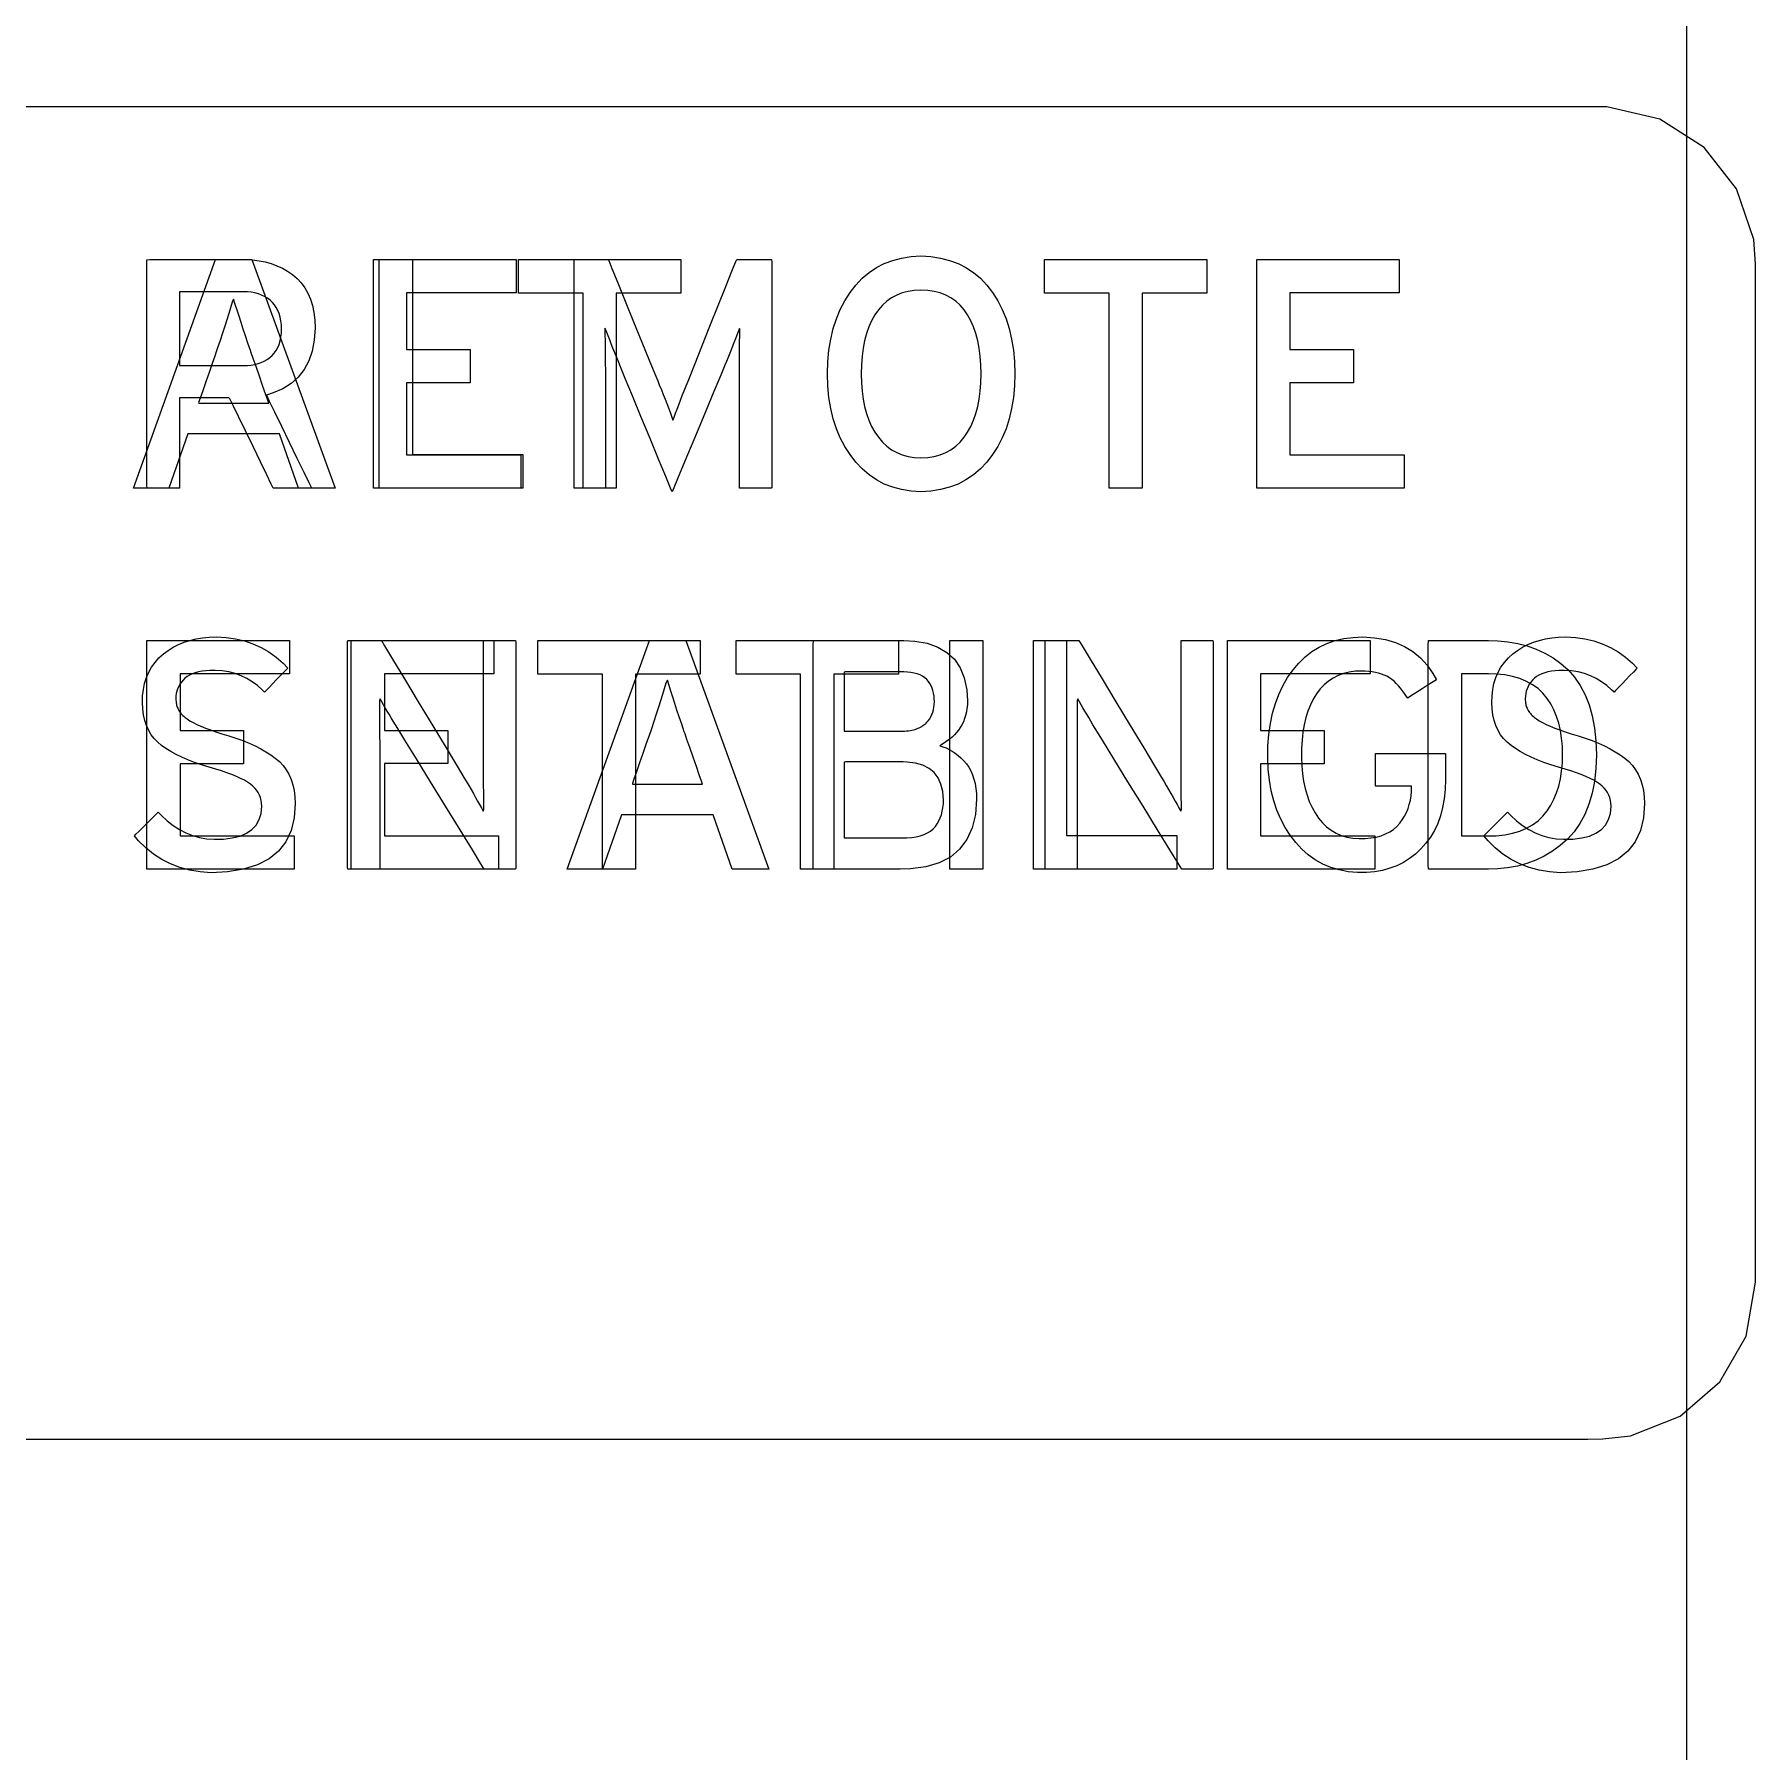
# Model space of a CAD drawing. Extents: x 1 to 47.7, y 0.2 to 35.
# Drawn here: x 20.733 to 21.612, y 5.728 to 6.604 of the extents above; entities that cross this region are included whole.
import ezdxf

# ---------------------------------------------------------------- set-up
doc = ezdxf.new("R2010")
doc.units = 0
doc.header["$MEASUREMENT"] = 0
for name, color, linetype in [('4_1__5U__UP_TO_TWO_IO_BOAR', 7, 'CONTINUOUS'), ('4_2__5U__FRONT_PANEL_W_24_', 7, 'CONTINUOUS'), ('5_1___24__TARGET_LEDS___12', 7, 'CONTINUOUS')]:
    doc.layers.add(name, color=color, linetype=linetype)

msp = doc.modelspace()

# ---------------------------------------------------------------- linework, layer by layer
at = {"layer": '4_1__5U__UP_TO_TWO_IO_BOAR'}
msp.add_lwpolyline([(21.57681, 6.62359), (21.57681, 6.52361), (21.57681, 6.42604), (21.57681, 6.33095), (21.57681, 6.2384), (21.57681, 6.14847), (21.57681, 6.06123), (21.57681, 5.97673), (21.57681, 5.89506), (21.57681, 5.81628), (21.57681, 5.74045), (21.57681, 5.66766)], dxfattribs=at)
at = {"layer": '4_2__5U__FRONT_PANEL_W_24_'}
for points in [[(20.62868, 5.88728), (20.83177, 5.88728), (21.0406, 5.88728), (21.23506, 5.88728), (21.32062, 5.88728), (21.39505, 5.88728), (21.45584, 5.88728), (21.50046, 5.88728), (21.52641, 5.88728), (21.53418, 5.88731), (21.54824, 5.88891), (21.57359, 5.89886), (21.59384, 5.91639), (21.60726, 5.93977), (21.61212, 5.96728), (21.61212, 5.96728), (21.61212, 5.97177), (21.61212, 5.98458), (21.61212, 6.03104), (21.61212, 6.09849), (21.61212, 6.17878), (21.61212, 6.34518), (21.61212, 6.41497), (21.61212, 6.46493), (21.61212, 6.47992), (21.61212, 6.48689), (21.61119, 6.49945), (21.60246, 6.52539), (21.5859, 6.54648), (21.56325, 6.56098), (21.53623, 6.56716), (21.53004, 6.56727), (21.50989, 6.56727), (21.47034, 6.56727), (21.41392, 6.56727), (21.34314, 6.56727), (21.2605, 6.56727), (21.06973, 6.56727), (20.65658, 6.56727)], [(20.9065, 6.3726), (20.9065, 6.48922), (20.97929, 6.48922), (20.97929, 6.4723), (20.92341, 6.4723), (20.92341, 6.44331), (20.95586, 6.44331), (20.95586, 6.42641), (20.92341, 6.42641), (20.92341, 6.38951), (20.98173, 6.38951), (20.98173, 6.3726), (20.9065, 6.3726)], [(21.29898, 6.47214), (21.29898, 6.3726), (21.28207, 6.3726), (21.28207, 6.47214), (21.24912, 6.47214), (21.24912, 6.48922), (21.33198, 6.48922), (21.33198, 6.47214), (21.29898, 6.47214)], [(21.35743, 6.3726), (21.35743, 6.48922), (21.43022, 6.48922), (21.43022, 6.4723), (21.37434, 6.4723), (21.37434, 6.44331), (21.40679, 6.44331), (21.40679, 6.42641), (21.37434, 6.42641), (21.37434, 6.38951), (21.43266, 6.38951), (21.43266, 6.3726), (21.35743, 6.3726)], [(20.79086, 6.17815), (20.79086, 6.29477), (20.86365, 6.29477), (20.86365, 6.27786), (20.80777, 6.27786), (20.80777, 6.24886), (20.84022, 6.24886), (20.84022, 6.23196), (20.80777, 6.23196), (20.80777, 6.19507), (20.86609, 6.19507), (20.86609, 6.17815), (20.79086, 6.17815)], [(21.08968, 6.17815), (21.07992, 6.20584), (21.0332, 6.20584), (21.02352, 6.17815), (21.00537, 6.17815), (21.04736, 6.29477), (21.06592, 6.29477), (21.1084, 6.17815), (21.08968, 6.17815)], [(21.24341, 6.17815), (21.24341, 6.29477), (21.26033, 6.29477), (21.26033, 6.19523), (21.31668, 6.19523), (21.31668, 6.17815), (21.24341, 6.17815)], [(21.34254, 6.17815), (21.34254, 6.29477), (21.41532, 6.29477), (21.41532, 6.27786), (21.35945, 6.27786), (21.35945, 6.24886), (21.3919, 6.24886), (21.3919, 6.23196), (21.35945, 6.23196), (21.35945, 6.19507), (21.41777, 6.19507), (21.41777, 6.17815), (21.34254, 6.17815)]]:
    msp.add_lwpolyline(points, dxfattribs=at)
for points in [[(20.8767, 6.45435), (20.87627, 6.44816), (20.8752, 6.44256), (20.87348, 6.43755), (20.87113, 6.43312), (20.86813, 6.42928), (20.86449, 6.42603), (20.86021, 6.42336), (20.85529, 6.42128), (20.85194, 6.42001), (20.85336, 6.41707), (20.85606, 6.41151), (20.85959, 6.4042), (20.86354, 6.39605), (20.86746, 6.38794), (20.87094, 6.38076), (20.87354, 6.3754), (20.87482, 6.37274), (20.8745, 6.3726), (20.87286, 6.3726), (20.87028, 6.3726), (20.86712, 6.3726), (20.86374, 6.3726), (20.86051, 6.3726), (20.8578, 6.3726), (20.85596, 6.3726), (20.85535, 6.37261), (20.85437, 6.37462), (20.85205, 6.37941), (20.84881, 6.3861), (20.84505, 6.39386), (20.84119, 6.40181), (20.83766, 6.40909), (20.83487, 6.41485), (20.83323, 6.41823), (20.83277, 6.41876), (20.83105, 6.41876), (20.82796, 6.41876), (20.82399, 6.41876), (20.81961, 6.41876), (20.81529, 6.41876), (20.81151, 6.41876), (20.80875, 6.41876), (20.80748, 6.41876), (20.80745, 6.41759), (20.80745, 6.41348), (20.80745, 6.40722), (20.80745, 6.39967), (20.80745, 6.39169), (20.80745, 6.38414), (20.80745, 6.37788), (20.80745, 6.37376), (20.80743, 6.3726), (20.8066, 6.3726), (20.80481, 6.3726), (20.80235, 6.3726), (20.79955, 6.3726), (20.7967, 6.3726), (20.79412, 6.3726), (20.79211, 6.3726), (20.79099, 6.3726), (20.79086, 6.37394), (20.79086, 6.38247), (20.79086, 6.39702), (20.79086, 6.41542), (20.79086, 6.43551), (20.79086, 6.4551), (20.79086, 6.47202), (20.79086, 6.48411), (20.79086, 6.48918), (20.79239, 6.48922), (20.79705, 6.48922), (20.80393, 6.48922), (20.81212, 6.48922), (20.82068, 6.48922), (20.82869, 6.48922), (20.83524, 6.48922), (20.8394, 6.48922), (20.84136, 6.48921), (20.84481, 6.48904), (20.84813, 6.48864), (20.85131, 6.48802), (20.85436, 6.48718), (20.85727, 6.48612), (20.86004, 6.48483), (20.86269, 6.48332), (20.86519, 6.48159), (20.86756, 6.4796), (20.86967, 6.47735), (20.8715, 6.47484), (20.87306, 6.47207), (20.87434, 6.46904), (20.87535, 6.46575), (20.87607, 6.46221), (20.87653, 6.45841)], [(21.09334, 6.37255), (21.09334, 6.37477), (21.09334, 6.3807), (21.09334, 6.38924), (21.09334, 6.39931), (21.09334, 6.4098), (21.09334, 6.41963), (21.09334, 6.42769), (21.09334, 6.43289), (21.09334, 6.43491), (21.09334, 6.43776), (21.09336, 6.44047), (21.09338, 6.44304), (21.09341, 6.44547), (21.09345, 6.44776), (21.0935, 6.44991), (21.09356, 6.45192), (21.09362, 6.4538), (21.0934, 6.45409), (21.09277, 6.45245), (21.09209, 6.45067), (21.09134, 6.44877), (21.09054, 6.44673), (21.08969, 6.44456), (21.08877, 6.44226), (21.0878, 6.43983), (21.08677, 6.43727), (21.08596, 6.43531), (21.08382, 6.43019), (21.08035, 6.42189), (21.07605, 6.41159), (21.07139, 6.40045), (21.06687, 6.38963), (21.06297, 6.38029), (21.06017, 6.37362), (21.05898, 6.37076), (21.05819, 6.37261), (21.05574, 6.37854), (21.05208, 6.38738), (21.04771, 6.39797), (21.04309, 6.40914), (21.03872, 6.41973), (21.03506, 6.42857), (21.03261, 6.4345), (21.03172, 6.43668), (21.03069, 6.43927), (21.02971, 6.44173), (21.02879, 6.44406), (21.02792, 6.44626), (21.02711, 6.44832), (21.02635, 6.45026), (21.02564, 6.45206), (21.02498, 6.45374), (21.02459, 6.4542), (21.02466, 6.45235), (21.02472, 6.45037), (21.02477, 6.44825), (21.02481, 6.44599), (21.02485, 6.44359), (21.02487, 6.44105), (21.02489, 6.43837), (21.02489, 6.43555), (21.0249, 6.43355), (21.0249, 6.42913), (21.0249, 6.42161), (21.0249, 6.41208), (21.0249, 6.40164), (21.0249, 6.39139), (21.0249, 6.38241), (21.0249, 6.3758), (21.0249, 6.37266), (21.02454, 6.37255), (21.0232, 6.37255), (21.02112, 6.37255), (21.01858, 6.37255), (21.01587, 6.37255), (21.01327, 6.37255), (21.01106, 6.37255), (21.00953, 6.37255), (21.00896, 6.37255), (21.00896, 6.37674), (21.00896, 6.38796), (21.00896, 6.40411), (21.00896, 6.42315), (21.00896, 6.44299), (21.00896, 6.46156), (21.00896, 6.4768), (21.00896, 6.48663), (21.00899, 6.48922), (21.00988, 6.48922), (21.01175, 6.48922), (21.0143, 6.48922), (21.01721, 6.48922), (21.02016, 6.48922), (21.02286, 6.48922), (21.025, 6.48922), (21.02625, 6.48922), (21.02664, 6.48876), (21.02828, 6.48472), (21.03124, 6.47745), (21.03507, 6.46802), (21.03933, 6.45756), (21.04356, 6.44716), (21.04732, 6.43792), (21.05016, 6.43095), (21.05162, 6.42735), (21.05245, 6.42537), (21.05349, 6.42285), (21.05447, 6.42041), (21.05541, 6.41804), (21.0563, 6.41574), (21.05715, 6.41351), (21.05794, 6.41135), (21.05868, 6.40927), (21.05937, 6.40726), (21.06006, 6.40879), (21.06079, 6.41083), (21.06156, 6.41295), (21.06238, 6.41516), (21.06326, 6.41744), (21.06417, 6.4198), (21.06514, 6.42225), (21.06615, 6.42477), (21.0671, 6.42711), (21.06818, 6.42982), (21.07071, 6.43614), (21.07423, 6.44497), (21.07832, 6.4552), (21.08253, 6.46575), (21.08642, 6.4755), (21.08956, 6.48335), (21.09149, 6.4882), (21.09197, 6.48922), (21.09302, 6.48922), (21.09504, 6.48922), (21.09773, 6.48922), (21.10075, 6.48922), (21.10378, 6.48922), (21.10652, 6.48922), (21.10863, 6.48922), (21.1098, 6.48922), (21.10994, 6.48787), (21.10994, 6.47952), (21.10994, 6.46531), (21.10994, 6.4473), (21.10994, 6.42756), (21.10994, 6.40817), (21.10994, 6.39119), (21.10994, 6.3787), (21.10994, 6.37277), (21.10957, 6.37255), (21.10817, 6.37255), (21.106, 6.37255), (21.10336, 6.37255), (21.10054, 6.37255), (21.09783, 6.37255), (21.09553, 6.37255), (21.09393, 6.37255)], [(21.23396, 6.43095), (21.23375, 6.42474), (21.2332, 6.41883), (21.2323, 6.41323), (21.23105, 6.40792), (21.22947, 6.40291), (21.22753, 6.3982), (21.22526, 6.39379), (21.22263, 6.38968), (21.21965, 6.38584), (21.21636, 6.38238), (21.21282, 6.37937), (21.20901, 6.37681), (21.20494, 6.3747), (21.2006, 6.37303), (21.19601, 6.37182), (21.19115, 6.37105), (21.18604, 6.37073), (21.18096, 6.37105), (21.17615, 6.37182), (21.1716, 6.37303), (21.16732, 6.3747), (21.16331, 6.37681), (21.15956, 6.37937), (21.15608, 6.38238), (21.15286, 6.38584), (21.14988, 6.38968), (21.14719, 6.39379), (21.14486, 6.3982), (21.14288, 6.40291), (21.14125, 6.40792), (21.13997, 6.41323), (21.13905, 6.41883), (21.13848, 6.42474), (21.13827, 6.43095), (21.13848, 6.43716), (21.13905, 6.44308), (21.13997, 6.4487), (21.14125, 6.45403), (21.14288, 6.45907), (21.14486, 6.46382), (21.14719, 6.46827), (21.14988, 6.47244), (21.15286, 6.47627), (21.15608, 6.47968), (21.15956, 6.48264), (21.16331, 6.48516), (21.16732, 6.48723), (21.1716, 6.48886), (21.17615, 6.49005), (21.18096, 6.49079), (21.18604, 6.49109), (21.19115, 6.49079), (21.19601, 6.49005), (21.2006, 6.48886), (21.20494, 6.48723), (21.20901, 6.48516), (21.21282, 6.48264), (21.21636, 6.47968), (21.21965, 6.47627), (21.22263, 6.47244), (21.22526, 6.46827), (21.22753, 6.46382), (21.22947, 6.45907), (21.23105, 6.45403), (21.2323, 6.4487), (21.2332, 6.44308), (21.23375, 6.43716)], [(20.85963, 6.45386), (20.85952, 6.45602), (20.85928, 6.45804), (20.8589, 6.45994), (20.85838, 6.4617), (20.85772, 6.46332), (20.85693, 6.46482), (20.85599, 6.46618), (20.85492, 6.46741), (20.85371, 6.46854), (20.85238, 6.46955), (20.85095, 6.47042), (20.8494, 6.47116), (20.84775, 6.47176), (20.846, 6.47223), (20.84414, 6.47255), (20.84217, 6.47274), (20.84036, 6.47279), (20.83874, 6.47279), (20.83509, 6.47279), (20.83007, 6.47279), (20.82434, 6.47279), (20.81856, 6.47279), (20.8134, 6.47279), (20.80951, 6.47279), (20.80756, 6.47279), (20.80745, 6.47203), (20.80745, 6.46876), (20.80745, 6.4636), (20.80745, 6.45731), (20.80745, 6.45065), (20.80745, 6.44436), (20.80745, 6.4392), (20.80745, 6.43593), (20.80756, 6.43517), (20.80951, 6.43517), (20.8134, 6.43517), (20.81856, 6.43517), (20.82434, 6.43517), (20.83007, 6.43517), (20.83509, 6.43517), (20.83874, 6.43517), (20.84036, 6.43517), (20.84213, 6.43522), (20.84407, 6.43539), (20.84591, 6.4357), (20.84764, 6.43614), (20.84927, 6.43672), (20.8508, 6.43742), (20.85223, 6.43825), (20.85356, 6.43921), (20.85478, 6.4403), (20.85589, 6.44151), (20.85685, 6.44286), (20.85766, 6.44435), (20.85834, 6.44598), (20.85888, 6.44774), (20.85927, 6.44964), (20.85952, 6.45168)], [(21.21672, 6.43095), (21.21662, 6.43553), (21.21629, 6.43988), (21.21576, 6.44399), (21.21501, 6.44786), (21.21405, 6.45149), (21.21287, 6.45489), (21.21148, 6.45805), (21.20987, 6.46098), (21.20805, 6.46362), (21.20601, 6.46595), (21.20376, 6.46797), (21.20132, 6.46968), (21.19867, 6.47109), (21.19581, 6.4722), (21.19276, 6.473), (21.1895, 6.4735), (21.18604, 6.47369), (21.18264, 6.4735), (21.17945, 6.473), (21.17644, 6.4722), (21.17363, 6.47109), (21.17102, 6.46968), (21.1686, 6.46797), (21.16637, 6.46595), (21.16434, 6.46362), (21.1625, 6.46098), (21.16086, 6.45805), (21.15944, 6.45489), (21.15824, 6.45149), (21.15726, 6.44786), (21.15649, 6.44399), (21.15595, 6.43988), (21.15562, 6.43553), (21.15551, 6.43095), (21.15562, 6.42642), (21.15595, 6.42213), (21.15649, 6.41806), (21.15726, 6.41423), (21.15824, 6.41063), (21.15944, 6.40727), (21.16086, 6.40414), (21.1625, 6.40124), (21.16434, 6.39853), (21.16637, 6.3961), (21.1686, 6.39398), (21.17102, 6.3922), (21.17363, 6.39073), (21.17644, 6.38959), (21.17945, 6.38878), (21.18264, 6.38829), (21.18604, 6.38813), (21.1895, 6.38829), (21.19276, 6.38878), (21.19581, 6.38959), (21.19867, 6.39073), (21.20132, 6.3922), (21.20376, 6.39398), (21.20601, 6.3961), (21.20805, 6.39853), (21.20987, 6.40124), (21.21148, 6.40414), (21.21287, 6.40727), (21.21405, 6.41063), (21.21501, 6.41423), (21.21576, 6.41806), (21.21629, 6.42213), (21.21662, 6.42642)], [(20.96305, 6.17815), (20.9614, 6.18082), (20.95702, 6.18795), (20.95071, 6.19819), (20.9433, 6.21024), (20.93559, 6.22276), (20.92841, 6.23443), (20.92256, 6.24392), (20.91888, 6.24991), (20.9177, 6.25183), (20.91661, 6.25366), (20.91555, 6.25544), (20.91452, 6.25716), (20.91354, 6.25883), (20.91258, 6.26046), (20.91166, 6.26203), (20.91078, 6.26354), (20.90993, 6.26501), (20.90958, 6.26406), (20.90959, 6.26126), (20.90959, 6.25836), (20.90961, 6.25538), (20.90962, 6.2523), (20.90965, 6.24914), (20.90967, 6.24588), (20.9097, 6.24254), (20.90974, 6.2391), (20.90974, 6.23697), (20.90974, 6.23154), (20.90974, 6.22337), (20.90974, 6.21356), (20.90974, 6.2032), (20.90974, 6.19339), (20.90974, 6.18522), (20.90974, 6.17979), (20.90973, 6.17815), (20.90897, 6.17815), (20.90725, 6.17815), (20.90487, 6.17815), (20.90214, 6.17815), (20.89933, 6.17815), (20.89676, 6.17815), (20.89473, 6.17815), (20.89352, 6.17815), (20.89332, 6.17897), (20.89332, 6.18653), (20.89332, 6.20028), (20.89332, 6.21811), (20.89332, 6.2379), (20.89332, 6.25754), (20.89332, 6.27491), (20.89332, 6.28791), (20.89332, 6.2944), (20.89365, 6.29477), (20.89506, 6.29477), (20.8973, 6.29477), (20.90005, 6.29477), (20.90301, 6.29477), (20.90585, 6.29477), (20.90827, 6.29477), (20.90995, 6.29477), (20.91058, 6.29477), (20.91214, 6.29218), (20.91632, 6.28525), (20.92234, 6.27527), (20.92941, 6.26355), (20.93676, 6.25136), (20.94362, 6.24001), (20.94919, 6.23077), (20.9527, 6.22495), (20.95389, 6.22296), (20.95515, 6.2208), (20.95636, 6.21871), (20.95752, 6.21669), (20.95862, 6.21475), (20.95968, 6.21288), (20.96068, 6.21109), (20.96163, 6.20938), (20.96253, 6.20774), (20.96288, 6.20867), (20.96284, 6.21156), (20.96282, 6.21453), (20.96279, 6.21759), (20.96277, 6.22073), (20.96276, 6.22394), (20.96274, 6.22724), (20.96274, 6.23063), (20.96273, 6.23409), (20.96273, 6.23622), (20.96273, 6.24163), (20.96273, 6.24976), (20.96273, 6.25953), (20.96273, 6.26984), (20.96273, 6.27961), (20.96273, 6.28774), (20.96273, 6.29314), (20.96275, 6.29477), (20.96351, 6.29477), (20.96523, 6.29477), (20.9676, 6.29477), (20.97034, 6.29477), (20.97314, 6.29477), (20.97571, 6.29477), (20.97775, 6.29477), (20.97896, 6.29477), (20.97916, 6.29395), (20.97916, 6.2864), (20.97916, 6.27265), (20.97916, 6.25482), (20.97916, 6.23503), (20.97916, 6.21539), (20.97916, 6.19802), (20.97916, 6.18502), (20.97916, 6.17852), (20.97885, 6.17815), (20.97753, 6.17815), (20.97544, 6.17815), (20.97287, 6.17815), (20.97011, 6.17815), (20.96746, 6.17815), (20.9652, 6.17815), (20.96363, 6.17815)], [(21.21446, 6.21392), (21.21383, 6.20605), (21.21217, 6.19915), (21.20949, 6.19324), (21.20577, 6.1883), (21.20103, 6.18433), (21.19525, 6.18135), (21.18844, 6.17934), (21.18061, 6.17831), (21.17546, 6.17815), (21.1724, 6.17815), (21.16691, 6.17815), (21.15985, 6.17815), (21.15207, 6.17815), (21.14443, 6.17815), (21.13779, 6.17815), (21.13302, 6.17815), (21.13097, 6.17815), (21.13095, 6.18167), (21.13095, 6.1927), (21.13095, 6.20906), (21.13095, 6.22853), (21.13095, 6.24887), (21.13095, 6.26785), (21.13095, 6.28322), (21.13095, 6.29276), (21.13115, 6.29477), (21.13398, 6.29477), (21.13942, 6.29477), (21.1466, 6.29477), (21.15461, 6.29477), (21.16258, 6.29477), (21.16961, 6.29477), (21.1748, 6.29477), (21.17728, 6.29477), (21.18287, 6.2945), (21.18919, 6.29341), (21.19466, 6.29151), (21.19929, 6.28879), (21.20308, 6.28525), (21.20603, 6.28089), (21.20813, 6.27571), (21.20939, 6.26972), (21.20979, 6.26404), (21.20971, 6.26206), (21.20952, 6.26016), (21.20922, 6.25834), (21.20881, 6.2566), (21.2083, 6.25494), (21.20767, 6.25336), (21.20693, 6.25186), (21.20608, 6.25044), (21.20515, 6.24911), (21.20415, 6.24786), (21.20308, 6.24668), (21.20194, 6.24557), (21.20074, 6.24452), (21.19946, 6.24355), (21.19812, 6.24264), (21.19671, 6.2418), (21.19558, 6.24107), (21.19724, 6.24061), (21.19886, 6.24001), (21.20044, 6.23927), (21.20199, 6.23839), (21.20351, 6.23737), (21.20499, 6.23622), (21.20644, 6.23492), (21.20785, 6.23349), (21.2092, 6.23193), (21.2104, 6.2302), (21.21144, 6.22833), (21.21233, 6.22631), (21.21307, 6.22413), (21.21365, 6.22181), (21.21407, 6.21933), (21.21434, 6.2167)], [(21.53084, 6.23646), (21.53054, 6.22946), (21.5298, 6.22292), (21.52863, 6.21685), (21.52701, 6.21124), (21.52495, 6.20609), (21.52245, 6.20141), (21.5195, 6.19719), (21.51612, 6.19344), (21.51235, 6.19017), (21.50838, 6.1873), (21.50421, 6.18483), (21.49985, 6.18275), (21.49528, 6.18105), (21.49051, 6.17974), (21.48554, 6.17883), (21.48038, 6.1783), (21.47576, 6.17815), (21.47424, 6.17815), (21.47083, 6.17815), (21.46614, 6.17815), (21.46078, 6.17815), (21.45538, 6.17815), (21.45056, 6.17815), (21.44692, 6.17815), (21.4451, 6.17815), (21.44499, 6.18053), (21.44499, 6.19066), (21.44499, 6.20665), (21.44499, 6.22614), (21.44499, 6.24679), (21.44499, 6.26628), (21.44499, 6.28226), (21.44499, 6.2924), (21.4451, 6.29477), (21.44692, 6.29477), (21.45056, 6.29477), (21.45538, 6.29477), (21.46078, 6.29477), (21.46614, 6.29477), (21.47083, 6.29477), (21.47424, 6.29477), (21.47576, 6.29477), (21.48047, 6.29468), (21.48572, 6.2942), (21.49076, 6.29334), (21.49558, 6.29208), (21.50018, 6.29043), (21.50457, 6.28839), (21.50873, 6.28595), (21.51269, 6.28312), (21.5164, 6.27986), (21.51972, 6.2761), (21.5226, 6.27186), (21.52506, 6.26715), (21.52708, 6.26196), (21.52867, 6.2563), (21.52982, 6.25016), (21.53055, 6.24355)], [(21.06519, 6.2483), (21.06389, 6.25214), (21.06265, 6.25582), (21.06148, 6.25934), (21.06037, 6.26271), (21.05932, 6.26592), (21.05834, 6.26898), (21.05742, 6.27188), (21.05656, 6.27463), (21.05578, 6.27303), (21.05495, 6.27021), (21.05405, 6.26722), (21.05306, 6.26406), (21.05201, 6.26073), (21.05087, 6.25723), (21.04967, 6.25356), (21.04839, 6.24972), (21.04771, 6.24773), (21.04693, 6.24549), (21.04564, 6.24179), (21.04406, 6.23722), (21.04237, 6.23236), (21.04078, 6.22779), (21.0395, 6.22409), (21.03872, 6.22184), (21.03882, 6.22144), (21.04136, 6.22144), (21.04601, 6.22144), (21.052, 6.22144), (21.05853, 6.22144), (21.06483, 6.22144), (21.07011, 6.22144), (21.07358, 6.22144), (21.07453, 6.22148), (21.074, 6.22299), (21.07288, 6.2262), (21.07138, 6.23052), (21.06969, 6.23536), (21.06803, 6.24015), (21.06658, 6.24429), (21.06557, 6.2472)], [(21.19288, 6.26352), (21.19283, 6.26504), (21.19269, 6.2665), (21.19246, 6.2679), (21.19213, 6.26924), (21.19171, 6.27052), (21.19119, 6.27173), (21.19058, 6.27289), (21.18988, 6.27398), (21.18902, 6.27498), (21.18799, 6.27585), (21.18683, 6.27661), (21.18554, 6.27726), (21.18412, 6.27779), (21.18258, 6.27822), (21.18092, 6.27854), (21.17912, 6.27874), (21.17721, 6.27884), (21.17605, 6.27884), (21.17296, 6.27884), (21.16854, 6.27884), (21.16338, 6.27884), (21.15807, 6.27884), (21.15321, 6.27884), (21.14938, 6.27884), (21.14719, 6.27884), (21.14688, 6.27853), (21.14688, 6.27634), (21.14688, 6.27253), (21.14688, 6.26768), (21.14688, 6.26239), (21.14688, 6.25725), (21.14688, 6.25285), (21.14688, 6.24977), (21.14688, 6.24862), (21.14804, 6.24862), (21.15113, 6.24862), (21.15555, 6.24862), (21.16071, 6.24862), (21.16602, 6.24862), (21.17088, 6.24862), (21.17471, 6.24862), (21.1769, 6.24862), (21.17771, 6.24862), (21.17869, 6.24866), (21.17963, 6.24874), (21.18053, 6.24885), (21.1814, 6.24901), (21.18222, 6.2492), (21.183, 6.24943), (21.18375, 6.2497), (21.18446, 6.25001), (21.18513, 6.25033), (21.18577, 6.25066), (21.18639, 6.25101), (21.18699, 6.25139), (21.18755, 6.25179), (21.1881, 6.25221), (21.18861, 6.25265), (21.1891, 6.25311), (21.18974, 6.25384), (21.19048, 6.25487), (21.19111, 6.25595), (21.19165, 6.25709), (21.19209, 6.25827), (21.19244, 6.2595), (21.19268, 6.26079), (21.19283, 6.26213)], [(21.5136, 6.23646), (21.51347, 6.24082), (21.5131, 6.24496), (21.51249, 6.24889), (21.51163, 6.2526), (21.51052, 6.2561), (21.50916, 6.25938), (21.50756, 6.26245), (21.50572, 6.2653), (21.50357, 6.26792), (21.50109, 6.27026), (21.4983, 6.27228), (21.4952, 6.27399), (21.4918, 6.27539), (21.48808, 6.27647), (21.48406, 6.27725), (21.47973, 6.27771), (21.47576, 6.27786), (21.47508, 6.27786), (21.47354, 6.27786), (21.47143, 6.27786), (21.46902, 6.27786), (21.46659, 6.27786), (21.46441, 6.27786), (21.46278, 6.27786), (21.46195, 6.27786), (21.46191, 6.27618), (21.46191, 6.26898), (21.46191, 6.25763), (21.46191, 6.2438), (21.46191, 6.22913), (21.46191, 6.2153), (21.46191, 6.20395), (21.46191, 6.19675), (21.46195, 6.19507), (21.46278, 6.19507), (21.46441, 6.19507), (21.46659, 6.19507), (21.46902, 6.19507), (21.47143, 6.19507), (21.47354, 6.19507), (21.47508, 6.19507), (21.47576, 6.19507), (21.47973, 6.19522), (21.48406, 6.19569), (21.48808, 6.19648), (21.4918, 6.19759), (21.4952, 6.19902), (21.4983, 6.20077), (21.50109, 6.20283), (21.50357, 6.20522), (21.50572, 6.20787), (21.50756, 6.21072), (21.50916, 6.21377), (21.51052, 6.21703), (21.51163, 6.2205), (21.51249, 6.22418), (21.5131, 6.22807), (21.51347, 6.23216)], [(21.19752, 6.21343), (21.19717, 6.21774), (21.19625, 6.22151), (21.19478, 6.22474), (21.19275, 6.22743), (21.19017, 6.22958), (21.18702, 6.23119), (21.18332, 6.23227), (21.17906, 6.2328), (21.17696, 6.23286), (21.17433, 6.23286), (21.17011, 6.23286), (21.16494, 6.23286), (21.15946, 6.23286), (21.15429, 6.23286), (21.15007, 6.23286), (21.14744, 6.23286), (21.14688, 6.23267), (21.14688, 6.2302), (21.14688, 6.22544), (21.14688, 6.21921), (21.14688, 6.21231), (21.14688, 6.20555), (21.14688, 6.19972), (21.14688, 6.19563), (21.14688, 6.19409), (21.14808, 6.19409), (21.15126, 6.19409), (21.1558, 6.19409), (21.16106, 6.19409), (21.16643, 6.19409), (21.17127, 6.19409), (21.17497, 6.19409), (21.1769, 6.19409), (21.1788, 6.19413), (21.18129, 6.19431), (21.18358, 6.19465), (21.18569, 6.19515), (21.18761, 6.19581), (21.18934, 6.19662), (21.19088, 6.19759), (21.19224, 6.19872), (21.19339, 6.19998), (21.19435, 6.20132), (21.1952, 6.20275), (21.19591, 6.20429), (21.19649, 6.20592), (21.19694, 6.20765), (21.19726, 6.20948), (21.19746, 6.21141)]]:
    msp.add_lwpolyline(points, close=True, dxfattribs=at)
at = {"layer": '5_1___24__TARGET_LEDS___12'}
for points in [[(20.62868, 5.88728), (20.83177, 5.88728), (21.0406, 5.88728), (21.23506, 5.88728), (21.32062, 5.88728), (21.39505, 5.88728), (21.45584, 5.88728), (21.50046, 5.88728), (21.52641, 5.88728), (21.53418, 5.88731), (21.54824, 5.88891), (21.57359, 5.89886), (21.59384, 5.91639), (21.60726, 5.93977), (21.61212, 5.96728), (21.61212, 5.96728), (21.61212, 5.97177), (21.61212, 5.98458), (21.61212, 6.03104), (21.61212, 6.09849), (21.61212, 6.17878), (21.61212, 6.34518), (21.61212, 6.41497), (21.61212, 6.46493), (21.61212, 6.47992), (21.61212, 6.48689), (21.6112, 6.49945), (21.60246, 6.52539), (21.5859, 6.54648), (21.56325, 6.56098), (21.53624, 6.56716), (21.53004, 6.56727), (21.50989, 6.56727), (21.47034, 6.56727), (21.41392, 6.56727), (21.34314, 6.56727), (21.2605, 6.56727), (21.06973, 6.56727), (20.65658, 6.56727)], [(20.86825, 6.37261), (20.85848, 6.4003), (20.81177, 6.4003), (20.80208, 6.37261), (20.78394, 6.37261), (20.82593, 6.48923), (20.84448, 6.48923), (20.88696, 6.37261), (20.86825, 6.37261)], [(20.90951, 6.37261), (20.90951, 6.48923), (20.92643, 6.48923), (20.92643, 6.38969), (20.98277, 6.38969), (20.98277, 6.37261), (20.90951, 6.37261)], [(21.03051, 6.47215), (21.03051, 6.37261), (21.0136, 6.37261), (21.0136, 6.47215), (20.98065, 6.47215), (20.98065, 6.48923), (21.0635, 6.48923), (21.0635, 6.47215), (21.03051, 6.47215)], [(20.89519, 6.17817), (20.89519, 6.29479), (20.96798, 6.29479), (20.96798, 6.27787), (20.9121, 6.27787), (20.9121, 6.24887), (20.94455, 6.24887), (20.94455, 6.23197), (20.9121, 6.23197), (20.9121, 6.19508), (20.97042, 6.19508), (20.97042, 6.17817), (20.89519, 6.17817)], [(21.04036, 6.27771), (21.04036, 6.17817), (21.02344, 6.17817), (21.02344, 6.27771), (20.99049, 6.27771), (20.99049, 6.29479), (21.07335, 6.29479), (21.07335, 6.27771), (21.04036, 6.27771)], [(21.14151, 6.27771), (21.14151, 6.17817), (21.1246, 6.17817), (21.1246, 6.27771), (21.09165, 6.27771), (21.09165, 6.29479), (21.17451, 6.29479), (21.17451, 6.27771), (21.14151, 6.27771)], [(21.20069, 6.17817), (21.20069, 6.29479), (21.2176, 6.29479), (21.2176, 6.17817), (21.20069, 6.17817)]]:
    msp.add_lwpolyline(points, dxfattribs=at)
for points in [[(20.84375, 6.44276), (20.84245, 6.4466), (20.84122, 6.45027), (20.84004, 6.4538), (20.83893, 6.45716), (20.83789, 6.46038), (20.8369, 6.46344), (20.83598, 6.46634), (20.83512, 6.46909), (20.83435, 6.46748), (20.83352, 6.46466), (20.83261, 6.46167), (20.83163, 6.45851), (20.83057, 6.45519), (20.82944, 6.45169), (20.82823, 6.44802), (20.82695, 6.44418), (20.82627, 6.44219), (20.82549, 6.43995), (20.82421, 6.43625), (20.82262, 6.43168), (20.82093, 6.42682), (20.81935, 6.42225), (20.81806, 6.41855), (20.81728, 6.4163), (20.81739, 6.41589), (20.81993, 6.41589), (20.82458, 6.41589), (20.83056, 6.41589), (20.83709, 6.41589), (20.84339, 6.41589), (20.84867, 6.41589), (20.85215, 6.41589), (20.85309, 6.41594), (20.85257, 6.41745), (20.85145, 6.42066), (20.84995, 6.42498), (20.84826, 6.42982), (20.84659, 6.4346), (20.84515, 6.43875), (20.84413, 6.44166)], [(20.86653, 6.21164), (20.86606, 6.20429), (20.86449, 6.19779), (20.86182, 6.19215), (20.85806, 6.18736), (20.85321, 6.18343), (20.84726, 6.18035), (20.84021, 6.17813), (20.83207, 6.17677), (20.82359, 6.17633), (20.81803, 6.17677), (20.81274, 6.17767), (20.80772, 6.17903), (20.80297, 6.18084), (20.79848, 6.18311), (20.79427, 6.18584), (20.79032, 6.18902), (20.78664, 6.19266), (20.78456, 6.1952), (20.78529, 6.19594), (20.78667, 6.19731), (20.78848, 6.19912), (20.79051, 6.20114), (20.79255, 6.20317), (20.79437, 6.20499), (20.79578, 6.2064), (20.79655, 6.20717), (20.79827, 6.20553), (20.80122, 6.20279), (20.80429, 6.2004), (20.80747, 6.19836), (20.81077, 6.19667), (20.81418, 6.19532), (20.81772, 6.19433), (20.82136, 6.19369), (20.82512, 6.19339), (20.82991, 6.1935), (20.83447, 6.19405), (20.83842, 6.19505), (20.84177, 6.19648), (20.84451, 6.19835), (20.84665, 6.20066), (20.84819, 6.20341), (20.84912, 6.2066), (20.84945, 6.21022), (20.84939, 6.21182), (20.84918, 6.21325), (20.84883, 6.21462), (20.84834, 6.21592), (20.84771, 6.21717), (20.84693, 6.21835), (20.84602, 6.21947), (20.84496, 6.22053), (20.84374, 6.22154), (20.84228, 6.22253), (20.8406, 6.22351), (20.83871, 6.22448), (20.8366, 6.22544), (20.83427, 6.2264), (20.83173, 6.22734), (20.82898, 6.22827), (20.82601, 6.22918), (20.82258, 6.23017), (20.81874, 6.23135), (20.81514, 6.23259), (20.81177, 6.23389), (20.80863, 6.23525), (20.80572, 6.23667), (20.80304, 6.23815), (20.8006, 6.2397), (20.79838, 6.24131), (20.79639, 6.24295), (20.79462, 6.24475), (20.79308, 6.24676), (20.79176, 6.24898), (20.79067, 6.25141), (20.78981, 6.25404), (20.78918, 6.25688), (20.78877, 6.25993), (20.78859, 6.26319), (20.78868, 6.2666), (20.78904, 6.26987), (20.78969, 6.27297), (20.7906, 6.2759), (20.7918, 6.27866), (20.79326, 6.28125), (20.795, 6.28367), (20.79702, 6.28591), (20.79931, 6.28799), (20.80172, 6.2898), (20.80427, 6.2914), (20.80697, 6.29278), (20.80981, 6.29395), (20.8128, 6.29491), (20.81593, 6.29567), (20.81921, 6.29621), (20.82264, 6.29654), (20.82635, 6.29665), (20.83131, 6.29638), (20.83607, 6.2957), (20.84063, 6.29463), (20.84499, 6.29316), (20.84915, 6.29128), (20.8531, 6.28901), (20.85686, 6.28634), (20.86042, 6.28327), (20.8628, 6.28079), (20.86214, 6.28011), (20.86083, 6.27875), (20.85907, 6.27693), (20.85708, 6.27487), (20.85506, 6.27278), (20.85323, 6.27088), (20.8518, 6.26939), (20.85097, 6.26853), (20.84973, 6.26958), (20.84727, 6.27184), (20.84465, 6.2738), (20.84188, 6.27548), (20.83896, 6.27688), (20.83588, 6.27798), (20.83265, 6.2788), (20.82926, 6.27933), (20.82572, 6.27957), (20.82304, 6.27953), (20.82097, 6.27938), (20.81903, 6.27912), (20.81723, 6.27877), (20.81556, 6.27832), (20.81404, 6.27778), (20.81265, 6.27713), (20.81141, 6.27639), (20.8103, 6.27555), (20.80932, 6.27459), (20.80846, 6.27357), (20.80771, 6.2725), (20.80708, 6.27138), (20.80656, 6.27021), (20.80616, 6.26898), (20.80588, 6.2677), (20.80571, 6.26637), (20.80566, 6.26502), (20.80567, 6.26435), (20.80572, 6.2637), (20.80579, 6.26307), (20.80589, 6.26246), (20.80602, 6.26187), (20.80618, 6.2613), (20.80636, 6.26076), (20.80658, 6.26023), (20.80682, 6.25971), (20.80711, 6.25916), (20.80744, 6.25861), (20.80782, 6.25808), (20.80824, 6.25754), (20.80872, 6.25702), (20.80923, 6.2565), (20.8098, 6.25599), (20.81041, 6.25548), (20.81133, 6.2548), (20.81276, 6.25389), (20.81441, 6.25296), (20.81629, 6.25203), (20.81841, 6.25109), (20.82074, 6.25014), (20.82331, 6.24919), (20.8261, 6.24822), (20.82913, 6.24725), (20.83268, 6.24618), (20.83632, 6.24499), (20.83976, 6.24374), (20.84302, 6.24241), (20.84608, 6.24102), (20.84895, 6.23957), (20.85163, 6.23805), (20.85412, 6.23646), (20.85642, 6.23481), (20.85851, 6.23304), (20.86036, 6.23107), (20.86196, 6.2289), (20.86333, 6.22653), (20.86445, 6.22396), (20.86533, 6.22118), (20.86597, 6.2182), (20.86637, 6.21502)], [(21.31917, 6.17817), (21.31752, 6.18084), (21.31314, 6.18796), (21.30683, 6.19821), (21.29942, 6.21026), (21.29171, 6.22278), (21.28453, 6.23445), (21.27868, 6.24394), (21.275, 6.24992), (21.27382, 6.25185), (21.27273, 6.25367), (21.27167, 6.25545), (21.27064, 6.25717), (21.26965, 6.25885), (21.2687, 6.26047), (21.26778, 6.26204), (21.2669, 6.26356), (21.26605, 6.26503), (21.2657, 6.26408), (21.2657, 6.26127), (21.26571, 6.25838), (21.26573, 6.25539), (21.26574, 6.25232), (21.26577, 6.24915), (21.26579, 6.2459), (21.26582, 6.24255), (21.26586, 6.23912), (21.26586, 6.23698), (21.26586, 6.23155), (21.26586, 6.22339), (21.26586, 6.21357), (21.26586, 6.20321), (21.26586, 6.1934), (21.26586, 6.18523), (21.26586, 6.17981), (21.26585, 6.17817), (21.26509, 6.17817), (21.26337, 6.17817), (21.26099, 6.17817), (21.25826, 6.17817), (21.25545, 6.17817), (21.25288, 6.17817), (21.25085, 6.17817), (21.24964, 6.17817), (21.24944, 6.17899), (21.24944, 6.18654), (21.24944, 6.20029), (21.24944, 6.21812), (21.24944, 6.23791), (21.24944, 6.25755), (21.24944, 6.27493), (21.24944, 6.28792), (21.24944, 6.29442), (21.24977, 6.29479), (21.25118, 6.29479), (21.25342, 6.29479), (21.25617, 6.29479), (21.25913, 6.29479), (21.26197, 6.29479), (21.26439, 6.29479), (21.26607, 6.29479), (21.2667, 6.29479), (21.26826, 6.29219), (21.27244, 6.28526), (21.27846, 6.27529), (21.28553, 6.26356), (21.29288, 6.25138), (21.29974, 6.24002), (21.30531, 6.23079), (21.30882, 6.22496), (21.31001, 6.22297), (21.31127, 6.22081), (21.31248, 6.21872), (21.31364, 6.2167), (21.31474, 6.21476), (21.3158, 6.2129), (21.3168, 6.21111), (21.31775, 6.20939), (21.31865, 6.20775), (21.319, 6.20869), (21.31896, 6.21158), (21.31894, 6.21455), (21.31891, 6.21761), (21.31889, 6.22074), (21.31888, 6.22396), (21.31886, 6.22726), (21.31886, 6.23064), (21.31885, 6.2341), (21.31885, 6.23624), (21.31885, 6.24164), (21.31885, 6.24977), (21.31885, 6.25954), (21.31885, 6.26985), (21.31885, 6.27962), (21.31885, 6.28775), (21.31885, 6.29315), (21.31887, 6.29479), (21.31963, 6.29479), (21.32135, 6.29479), (21.32372, 6.29479), (21.32646, 6.29479), (21.32926, 6.29479), (21.33183, 6.29479), (21.33387, 6.29479), (21.33508, 6.29479), (21.33528, 6.29397), (21.33528, 6.28641), (21.33528, 6.27266), (21.33528, 6.25483), (21.33528, 6.23504), (21.33528, 6.2154), (21.33528, 6.19803), (21.33528, 6.18504), (21.33528, 6.17854), (21.33497, 6.17817), (21.33365, 6.17817), (21.33156, 6.17817), (21.32899, 6.17817), (21.32623, 6.17817), (21.32358, 6.17817), (21.32132, 6.17817), (21.31975, 6.17817)], [(21.45377, 6.22381), (21.45358, 6.21881), (21.45309, 6.21408), (21.45231, 6.20961), (21.45122, 6.20542), (21.44983, 6.20149), (21.44814, 6.19783), (21.44615, 6.19444), (21.44386, 6.19132), (21.44127, 6.18846), (21.43848, 6.18585), (21.43548, 6.18355), (21.4323, 6.18157), (21.42892, 6.17991), (21.42535, 6.17856), (21.42159, 6.17752), (21.41763, 6.1768), (21.41348, 6.17639), (21.40892, 6.17636), (21.4041, 6.17682), (21.39954, 6.1777), (21.39523, 6.17899), (21.39116, 6.18071), (21.38734, 6.18284), (21.38377, 6.18538), (21.38044, 6.18835), (21.37737, 6.19173), (21.3745, 6.19545), (21.37192, 6.19943), (21.36967, 6.20368), (21.36775, 6.20821), (21.36615, 6.21303), (21.36488, 6.21812), (21.36395, 6.22349), (21.36334, 6.22914), (21.36306, 6.23507), (21.36317, 6.24111), (21.36362, 6.2469), (21.3644, 6.25242), (21.36551, 6.25766), (21.36695, 6.26264), (21.36871, 6.26734), (21.37081, 6.27176), (21.37324, 6.27592), (21.37599, 6.2798), (21.37895, 6.28332), (21.38216, 6.28644), (21.38561, 6.28914), (21.38931, 6.29143), (21.39326, 6.2933), (21.39746, 6.29476), (21.4019, 6.29581), (21.4066, 6.29644), (21.41169, 6.29665), (21.41762, 6.29625), (21.42313, 6.29531), (21.42822, 6.29381), (21.43289, 6.29176), (21.43715, 6.28916), (21.44099, 6.286), (21.44442, 6.28229), (21.44743, 6.27803), (21.44914, 6.27484), (21.44829, 6.27429), (21.44664, 6.27323), (21.44444, 6.27182), (21.44197, 6.27023), (21.43948, 6.26863), (21.43724, 6.26719), (21.43549, 6.26607), (21.43451, 6.26543), (21.43388, 6.2662), (21.4329, 6.26773), (21.43189, 6.26918), (21.43085, 6.27052), (21.42978, 6.27178), (21.42867, 6.27293), (21.42754, 6.274), (21.42638, 6.27496), (21.42519, 6.27584), (21.42392, 6.27656), (21.42258, 6.27719), (21.42115, 6.27773), (21.41965, 6.27819), (21.41807, 6.27856), (21.41641, 6.27886), (21.41468, 6.27907), (21.41287, 6.27921), (21.41098, 6.27926), (21.40783, 6.2791), (21.40472, 6.27867), (21.40178, 6.27794), (21.39903, 6.27694), (21.39647, 6.27565), (21.39408, 6.27409), (21.39187, 6.27223), (21.38985, 6.2701), (21.388, 6.26767), (21.38633, 6.26495), (21.38486, 6.262), (21.3836, 6.25884), (21.38254, 6.25545), (21.38168, 6.25185), (21.38103, 6.24802), (21.38058, 6.24397), (21.38033, 6.2397), (21.38029, 6.23525), (21.38045, 6.23094), (21.38081, 6.22684), (21.38138, 6.22296), (21.38215, 6.2193), (21.38312, 6.21586), (21.3843, 6.21263), (21.38568, 6.20962), (21.38726, 6.20682), (21.38904, 6.20421), (21.39099, 6.20184), (21.39312, 6.19977), (21.39543, 6.19801), (21.39792, 6.19654), (21.4006, 6.19538), (21.40345, 6.19452), (21.40649, 6.19397), (21.4097, 6.19372), (21.41285, 6.19378), (21.41574, 6.19406), (21.41843, 6.19454), (21.42093, 6.19522), (21.42323, 6.19609), (21.42534, 6.19716), (21.42725, 6.19843), (21.42897, 6.19989), (21.43049, 6.20154), (21.43177, 6.20332), (21.43289, 6.20516), (21.43386, 6.20707), (21.43468, 6.20906), (21.43535, 6.21113), (21.43587, 6.21326), (21.43624, 6.21547), (21.43646, 6.21776), (21.43653, 6.22), (21.43653, 6.22002), (21.43653, 6.22007), (21.43653, 6.22014), (21.43653, 6.22022), (21.43653, 6.2203), (21.43653, 6.22038), (21.43653, 6.22045), (21.43653, 6.22049), (21.43649, 6.2205), (21.43554, 6.2205), (21.43356, 6.2205), (21.43088, 6.2205), (21.42782, 6.2205), (21.42471, 6.2205), (21.42187, 6.2205), (21.41962, 6.2205), (21.41829, 6.2205), (21.41807, 6.22061), (21.41807, 6.22168), (21.41807, 6.22361), (21.41807, 6.22613), (21.41807, 6.22894), (21.41807, 6.23173), (21.41807, 6.23423), (21.41807, 6.23613), (21.41807, 6.23715), (21.41857, 6.23724), (21.42124, 6.23724), (21.42566, 6.23724), (21.43119, 6.23724), (21.43722, 6.23724), (21.44311, 6.23724), (21.44825, 6.23724), (21.45199, 6.23724), (21.45372, 6.23724), (21.45377, 6.23692), (21.45377, 6.23577), (21.45377, 6.23401), (21.45377, 6.23188), (21.45377, 6.2296), (21.45377, 6.22742), (21.45377, 6.22557), (21.45377, 6.22429)], [(21.55541, 6.21164), (21.55494, 6.20429), (21.55337, 6.19779), (21.55071, 6.19215), (21.54695, 6.18736), (21.54209, 6.18343), (21.53614, 6.18035), (21.5291, 6.17813), (21.52096, 6.17677), (21.51247, 6.17633), (21.50692, 6.17677), (21.50163, 6.17767), (21.4966, 6.17903), (21.49185, 6.18084), (21.48737, 6.18311), (21.48315, 6.18584), (21.4792, 6.18902), (21.47552, 6.19266), (21.47344, 6.1952), (21.47418, 6.19594), (21.47556, 6.19731), (21.47737, 6.19912), (21.4794, 6.20114), (21.48143, 6.20317), (21.48326, 6.20499), (21.48466, 6.2064), (21.48543, 6.20717), (21.48715, 6.20553), (21.4901, 6.20279), (21.49317, 6.2004), (21.49635, 6.19836), (21.49965, 6.19667), (21.50307, 6.19532), (21.5066, 6.19433), (21.51024, 6.19369), (21.51401, 6.19339), (21.5188, 6.1935), (21.52335, 6.19405), (21.5273, 6.19505), (21.53065, 6.19648), (21.53339, 6.19835), (21.53553, 6.20066), (21.53707, 6.20341), (21.53801, 6.2066), (21.53834, 6.21022), (21.53827, 6.21182), (21.53807, 6.21325), (21.53772, 6.21462), (21.53723, 6.21592), (21.53659, 6.21717), (21.53582, 6.21835), (21.5349, 6.21947), (21.53384, 6.22053), (21.53263, 6.22154), (21.53116, 6.22253), (21.52949, 6.22351), (21.52759, 6.22448), (21.52548, 6.22544), (21.52316, 6.2264), (21.52062, 6.22734), (21.51786, 6.22827), (21.51489, 6.22918), (21.51146, 6.23017), (21.50763, 6.23135), (21.50402, 6.23259), (21.50065, 6.23389), (21.49751, 6.23525), (21.4946, 6.23667), (21.49193, 6.23815), (21.48948, 6.2397), (21.48727, 6.24131), (21.48528, 6.24295), (21.4835, 6.24475), (21.48196, 6.24676), (21.48064, 6.24898), (21.47955, 6.25141), (21.47869, 6.25404), (21.47806, 6.25688), (21.47765, 6.25993), (21.47747, 6.26319), (21.47756, 6.2666), (21.47793, 6.26987), (21.47857, 6.27297), (21.47949, 6.2759), (21.48068, 6.27866), (21.48215, 6.28125), (21.48389, 6.28367), (21.4859, 6.28591), (21.48819, 6.28799), (21.4906, 6.2898), (21.49315, 6.2914), (21.49585, 6.29278), (21.49869, 6.29395), (21.50168, 6.29491), (21.50482, 6.29567), (21.5081, 6.29621), (21.51152, 6.29654), (21.51523, 6.29665), (21.52019, 6.29638), (21.52495, 6.2957), (21.52951, 6.29463), (21.53387, 6.29316), (21.53803, 6.29128), (21.54199, 6.28901), (21.54574, 6.28634), (21.5493, 6.28327), (21.55168, 6.28079), (21.55103, 6.28011), (21.54971, 6.27875), (21.54796, 6.27693), (21.54597, 6.27487), (21.54395, 6.27278), (21.54212, 6.27088), (21.54068, 6.26939), (21.53985, 6.26853), (21.53861, 6.26958), (21.53615, 6.27184), (21.53353, 6.2738), (21.53076, 6.27548), (21.52784, 6.27688), (21.52476, 6.27798), (21.52153, 6.2788), (21.51814, 6.27933), (21.5146, 6.27957), (21.51193, 6.27953), (21.50985, 6.27938), (21.50791, 6.27912), (21.50611, 6.27877), (21.50445, 6.27832), (21.50292, 6.27778), (21.50154, 6.27713), (21.50029, 6.27639), (21.49918, 6.27555), (21.4982, 6.27459), (21.49734, 6.27357), (21.49659, 6.2725), (21.49596, 6.27138), (21.49545, 6.27021), (21.49505, 6.26898), (21.49476, 6.2677), (21.49459, 6.26637), (21.49454, 6.26502), (21.49456, 6.26435), (21.4946, 6.2637), (21.49467, 6.26307), (21.49477, 6.26246), (21.4949, 6.26187), (21.49506, 6.2613), (21.49525, 6.26076), (21.49546, 6.26023), (21.49571, 6.25971), (21.49599, 6.25916), (21.49632, 6.25861), (21.4967, 6.25808), (21.49713, 6.25754), (21.4976, 6.25702), (21.49812, 6.2565), (21.49868, 6.25599), (21.4993, 6.25548), (21.50021, 6.2548), (21.50164, 6.25389), (21.50329, 6.25296), (21.50518, 6.25203), (21.50729, 6.25109), (21.50963, 6.25014), (21.51219, 6.24919), (21.51499, 6.24822), (21.51801, 6.24725), (21.52157, 6.24618), (21.5252, 6.24499), (21.52865, 6.24374), (21.5319, 6.24241), (21.53496, 6.24102), (21.53783, 6.23957), (21.54051, 6.23805), (21.543, 6.23646), (21.5453, 6.23481), (21.54739, 6.23304), (21.54924, 6.23107), (21.55085, 6.2289), (21.55221, 6.22653), (21.55333, 6.22396), (21.55422, 6.22118), (21.55486, 6.2182), (21.55526, 6.21502)]]:
    msp.add_lwpolyline(points, close=True, dxfattribs=at)

doc.saveas('drawing.dxf')
